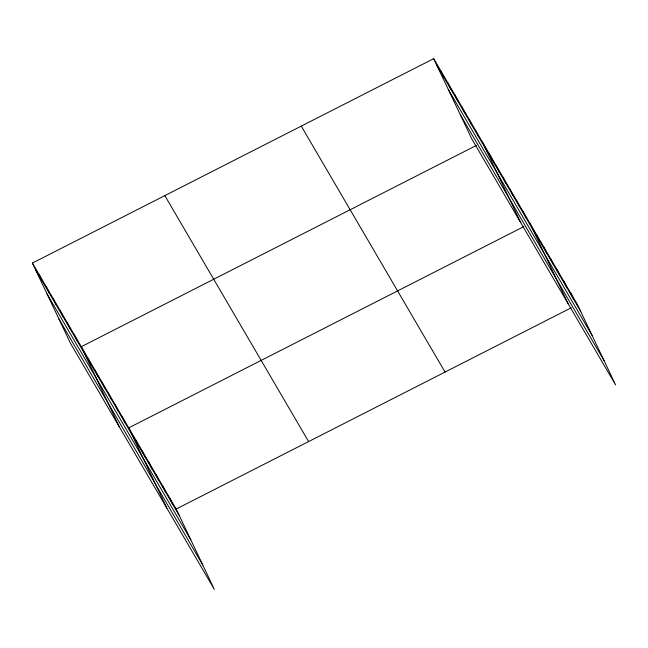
<?xml version="1.0" encoding="UTF-8"?>
<svg xmlns="http://www.w3.org/2000/svg" width="648" height="648" viewBox="0 0 648 648"><rect width="100%" height="100%" fill="white"/><g stroke="black" fill="none" stroke-linecap="round" stroke-linejoin="round"><path stroke-width="0.97" d="M32.4 263.08L176.183 509.028L214.318 589.34L70.535 343.391L32.4 263.08L433.682 58.66L577.465 304.609L615.6 384.92L471.817 138.972L433.682 58.66M476.385 145.427L81.284 346.704L119.418 427.016M523.835 226.598L128.733 427.866L166.868 508.178M176.183 509.028L571.285 307.76M436.752 65.116L580.535 311.072M448.319 89.489L592.102 335.445M460.242 114.599L604.025 360.555M301.255 126.117L445.046 372.074M164.827 195.615L308.61 441.572M35.47 269.536L179.253 515.492M47.037 293.909L190.82 539.865M58.96 319.019L202.743 564.967M570.686 293.018L573.755 299.481M563.906 281.426L566.976 287.882M557.134 269.827L560.196 276.291M550.355 258.236L553.416 264.692M543.575 246.637L546.645 253.101M536.795 235.046L539.865 241.501M530.015 223.447L568.15 303.758M523.236 211.856L526.306 218.311M516.464 200.256L519.526 206.72M509.684 188.665L512.746 195.121M502.905 177.066L505.975 183.53M496.125 165.475L499.195 171.931M489.345 153.876L492.415 160.34M482.566 142.285L520.7 222.596M475.583 130.337L478.653 136.801M468.601 118.39L471.671 124.853M461.619 106.442L464.681 112.906M454.637 94.495L457.699 100.958M447.647 82.555L450.716 89.011M440.664 70.608L443.734 77.063M169.403 497.437L172.473 503.893M162.624 485.838L165.694 492.302M155.852 474.247L158.914 480.703M149.072 462.648L152.134 469.112M142.293 451.057L145.363 457.512M135.513 439.457L138.583 445.921M121.954 416.267L125.023 422.731M115.182 404.676L118.244 411.14M108.402 393.077L111.464 399.541M101.623 381.486L104.693 387.95M94.843 369.895L97.913 376.35M88.063 358.295L91.133 364.759M74.301 334.757L77.371 341.213M67.319 322.809L70.389 329.265M60.337 310.862L63.407 317.326M53.355 298.914L56.417 305.378M46.364 286.967L49.434 293.431M39.382 275.019L42.452 281.483"/></g></svg>
